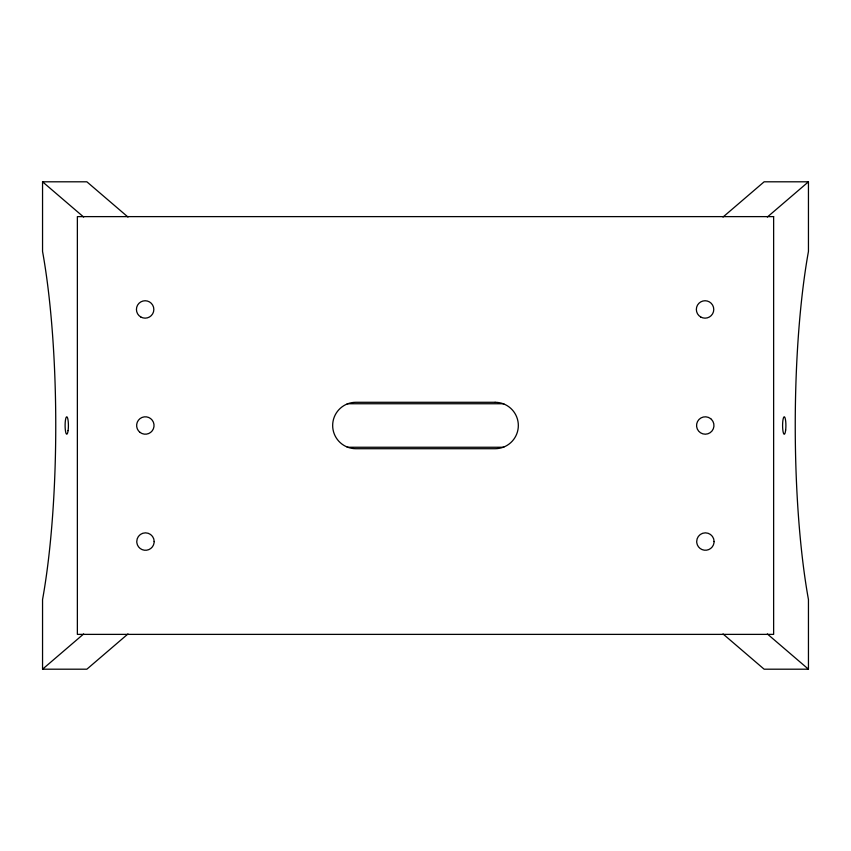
<?xml version="1.0" encoding="UTF-8"?>
<svg xmlns="http://www.w3.org/2000/svg" width="851" height="851" viewBox="0 0 851 851"><rect width="100%" height="100%" fill="white"/><g stroke="black" fill="none" stroke-linecap="round" stroke-linejoin="round"><path stroke-width="1.28" d="M127.99 217.048L86.866 181.806L42.55 181.806L42.55 251.428A252.396 47.858 -90 0 1 42.55 599.572L42.55 669.194L83.664 633.952M127.98 633.952L86.866 669.194L42.55 669.194M723.01 217.048L764.134 181.806L808.45 181.806L808.45 251.428A252.396 47.858 90 0 0 808.45 599.572L808.45 669.194L764.134 669.194L723.02 633.952M767.336 217.048L808.45 181.806M347.197 403.746L503.803 403.746M347.197 447.254L503.803 447.254M767.336 633.952L808.45 669.194M42.55 181.806L83.664 217.048M154.18 541.544L154.105 542.683A8.701 8.701 0 0 1 136.841 542.683L136.766 541.544A8.701 8.701 0 0 1 145.478 532.843A8.701 8.701 0 0 1 154.18 541.544M714.095 541.544L714.021 542.683A8.701 8.701 0 0 1 696.767 542.683L696.692 541.544A8.701 8.701 0 0 1 705.394 532.843A8.701 8.701 0 0 1 714.095 541.544M773.633 216.622L77.367 216.622L77.367 634.378L773.633 634.378L773.633 216.622M495.122 402.289L355.878 402.289A23.211 23.211 0 0 0 332.667 425.5A23.211 23.211 0 0 0 355.878 448.711L495.122 448.711A23.211 23.211 0 0 0 518.333 425.5A23.211 23.211 0 0 0 495.122 402.289M711.415 419.341L710.553 418.596A8.701 8.701 0 0 0 696.692 423.989A8.701 8.701 0 0 0 707.872 433.797A8.701 8.701 0 0 0 711.415 419.341M700.703 316.987A8.701 8.701 0 0 0 713.766 309.456A8.701 8.701 0 0 0 700.703 301.914A8.701 8.701 0 0 0 700.703 316.987M140.043 432.404A8.701 8.701 0 0 0 153.967 426.638A8.701 8.701 0 0 0 142.011 417.458A8.701 8.701 0 0 0 140.043 432.404M140.787 316.987A8.701 8.701 0 0 0 153.84 309.456A8.701 8.701 0 0 0 140.787 301.914A8.701 8.701 0 0 0 140.787 316.987M68.091 430.595A8.701 1.649 -90 0 0 66.921 416.841A8.701 1.649 -90 0 0 65.25 429.064A8.701 1.649 -90 0 0 68.091 430.595M785.654 430.074A8.701 1.649 -90 0 0 784.292 416.799A8.701 1.649 -90 0 0 782.792 429.627A8.701 1.649 -90 0 0 785.654 430.074"/></g></svg>
